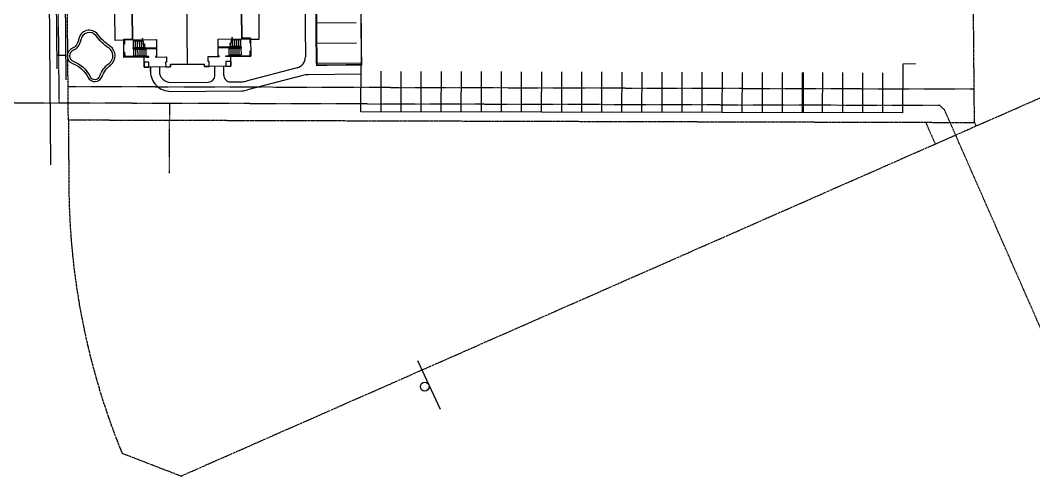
# Model space of a CAD drawing. Header units: feet. Extents: x 2327405 to 2393004, y 6977726 to 7089689.
# Drawn here: x 2342054.1 to 2342508.5, y 7038578.3 to 7038785.2 of the extents above; entities that cross this region are included whole.
import ezdxf

# ---------------------------------------------------------------- set-up
doc = ezdxf.new("R2010")
doc.units = ezdxf.units.FT
doc.header["$MEASUREMENT"] = 0
for name, pattern in [('HIDN50', [0.1875, 0.125, -0.0625]), ('PHANTOM2', [1.25, 0.625, -0.125, 0.125, -0.125, 0.125, -0.125]), ('PHNTM50', [1.5, 1, -0.1, 0.1, -0.1, 0.1, -0.1])]:
    doc.linetypes.add(name, pattern=pattern)
doc.layers.get('0').update_dxf_attribs({"linetype": 'CONTINUOUS'})
for name, color, linetype in [('s-adjoiner', 252, 'PHANTOM2'), ('s-apts', 252, 'CONTINUOUS'), ('s-curb', 55, 'CONTINUOUS'), ('s-EASE', 251, 'HIDN50'), ('s-row', 252, 'PHNTM50'), ('s-util', 252, 'CONTINUOUS'), ('s-w', 251, 'HIDN50')]:
    doc.layers.add(name, color=color, linetype=linetype)

# ---------------------------------------------------------------- blocks, each defined once
blk = doc.blocks.new('SIGN1')
blk.add_line((-0.1202, -0.0002), (0.1198, -0.0002))
blk.add_circle((-0.0002, -0.0202), 0.02)
blk = doc.blocks.new('2005042-10b')
at = {"layer": 's-adjoiner'}
for p, q in [((2342481.95386, 7038739.34828), (2342470.42616, 7040057.15786)), ((2342075.68003, 7038740.50023), (2342481.95386, 7038739.34828))]:
    blk.add_line(p, q, dxfattribs=at)
at = {"layer": 's-apts'}
for p, q in [((2342071.14367, 7039144.78891), (2342074.5225, 7038758.50591)), ((2342067.18461, 7039140.09107), (2342070.47907, 7038763.45347)), ((2342186.92681, 7038765.78926), (2342186.12792, 7038855.78571)), ((2342129.04826, 7038765.35485), (2342128.35369, 7038844.76848)), ((2342181.29805, 7038842.89793), (2342181.94176, 7038768.76235)), ((2342161.28342, 7038776.72054), (2342161.1741, 7038789.22006)), ((2342096.61923, 7038776.15497), (2342096.5099, 7038788.65449)), ((2342204.76983, 7038783.94487), (2342186.77051, 7038783.78858)), ((2342100.53574, 7038776.18923), (2342096.61923, 7038776.15497)), ((2342100.53177, 7038776.64366), (2342104.44829, 7038776.67792)), ((2342100.53574, 7038776.18923), (2342100.53177, 7038776.64366)), ((2342100.53574, 7038776.18923), (2342100.55069, 7038774.48096)), ((2342104.4508, 7038776.39014), (2342100.86761, 7038776.3588)), ((2342100.86761, 7038776.3588), (2342100.88401, 7038774.48388)), ((2342104.78668, 7038776.1014), (2342109.09241, 7038776.13906)), ((2342104.78813, 7038775.93474), (2342109.13858, 7038775.97279)), ((2342104.89697, 7038773.01892), (2342104.87146, 7038775.93547)), ((2342105.8136, 7038773.02693), (2342105.78809, 7038775.94349)), ((2342106.73024, 7038773.03495), (2342106.70473, 7038775.95151)), ((2342107.64687, 7038773.04297), (2342107.62136, 7038775.95952)), ((2342108.5635, 7038773.05098), (2342108.53799, 7038775.96754)), ((2342153.11962, 7038776.35746), (2342148.76917, 7038776.31941)), ((2342153.11816, 7038776.52412), (2342148.81243, 7038776.48646)), ((2342149.39527, 7038773.40811), (2342149.36976, 7038776.32466)), ((2342150.3119, 7038773.41613), (2342150.28639, 7038776.33268)), ((2342151.22853, 7038773.42414), (2342151.20302, 7038776.3407)), ((2342152.14516, 7038773.43216), (2342152.11966, 7038776.34872)), ((2342153.0618, 7038773.44018), (2342153.03629, 7038776.35673)), ((2342157.36293, 7038777.14072), (2342153.44641, 7038777.10647)), ((2342153.44893, 7038776.81869), (2342157.03213, 7038776.85003)), ((2342157.03213, 7038776.85003), (2342157.04852, 7038774.9751)), ((2342157.3669, 7038776.68629), (2342157.36293, 7038777.14072)), ((2342157.3669, 7038776.68629), (2342161.28342, 7038776.72054)), ((2342157.3669, 7038776.68629), (2342157.38185, 7038774.97802)), ((2342100.88401, 7038774.48388), (2342100.55069, 7038774.48096)), ((2342100.58275, 7038770.81443), (2342100.91607, 7038770.81735)), ((2342100.58275, 7038770.81443), (2342100.6028, 7038768.52285)), ((2342100.91607, 7038770.81735), (2342100.9332, 7038768.85909)), ((2342104.73286, 7038772.7258), (2342111.00498, 7038772.78066)), ((2342104.73578, 7038772.39248), (2342104.73286, 7038772.7258)), ((2342104.73578, 7038772.39248), (2342111.09732, 7038772.44812)), ((2342104.89697, 7038773.01892), (2342109.94658, 7038773.06308)), ((2342104.89843, 7038772.85226), (2342109.99275, 7038772.89681)), ((2342104.90353, 7038772.26894), (2342110.40332, 7038772.31705)), ((2342104.90353, 7038772.26894), (2342104.9305, 7038769.18573)), ((2342104.90499, 7038772.10228), (2342110.40478, 7038772.15039)), ((2342105.82162, 7038772.1103), (2342105.84713, 7038769.19375)), ((2342106.73825, 7038772.11832), (2342106.76376, 7038769.20176)), ((2342107.65488, 7038772.12634), (2342107.68039, 7038769.20978)), ((2342108.57152, 7038772.13435), (2342108.59702, 7038769.2178)), ((2342109.48013, 7038773.059), (2342109.46621, 7038774.65079)), ((2342109.48815, 7038772.14237), (2342109.51366, 7038769.22581)), ((2342110.40332, 7038772.31705), (2342110.43029, 7038769.23383)), ((2342110.5876, 7038772.86035), (2342115.1484, 7038772.90024)), ((2342110.67994, 7038772.52781), (2342115.15132, 7038772.56692)), ((2342147.37481, 7038773.1821), (2342142.81401, 7038773.14221)), ((2342147.2883, 7038772.84799), (2342142.81693, 7038772.80889)), ((2342153.23392, 7038772.81666), (2342146.87238, 7038772.76102)), ((2342153.23101, 7038773.14998), (2342146.95889, 7038773.09512)), ((2342153.06836, 7038772.69021), (2342147.56857, 7038772.6421)), ((2342147.56857, 7038772.6421), (2342147.59553, 7038769.55889)), ((2342153.06981, 7038772.52355), (2342147.57002, 7038772.47544)), ((2342153.06325, 7038773.27352), (2342147.96894, 7038773.22896)), ((2342153.0618, 7038773.44018), (2342148.01219, 7038773.39601)), ((2342148.47864, 7038773.40009), (2342148.46472, 7038774.99188)), ((2342148.48666, 7038772.48346), (2342148.51216, 7038769.5669)), ((2342149.40329, 7038772.49148), (2342149.4288, 7038769.57492)), ((2342150.31992, 7038772.49949), (2342150.34543, 7038769.58294)), ((2342151.23655, 7038772.50751), (2342151.26206, 7038769.59096)), ((2342152.15318, 7038772.51553), (2342152.17869, 7038769.59897)), ((2342153.06836, 7038772.69021), (2342153.09532, 7038769.60699)), ((2342153.23392, 7038772.81666), (2342153.23101, 7038773.14998)), ((2342157.04852, 7038774.9751), (2342157.38185, 7038774.97802)), ((2342157.41391, 7038771.31149), (2342157.08059, 7038771.30858)), ((2342157.08059, 7038771.30858), (2342157.09772, 7038769.35032)), ((2342157.41391, 7038771.31149), (2342157.43396, 7038769.01991)), ((2342204.84798, 7038774.94521), (2342186.84866, 7038774.78892)), ((2342110.8524, 7038768.6125), (2342100.6028, 7038768.52285)), ((2342111.18281, 7038768.94874), (2342100.9332, 7038768.85909)), ((2342104.84717, 7038769.185), (2342110.43029, 7038769.23383)), ((2342104.84863, 7038769.01834), (2342110.43175, 7038769.06717)), ((2342110.8524, 7038768.6125), (2342111.76904, 7038768.62052)), ((2342111.76612, 7038768.95384), (2342111.18281, 7038768.94874)), ((2342111.76904, 7038768.62052), (2342111.76612, 7038768.95384)), ((2342115.18266, 7038768.98372), (2342114.76601, 7038768.98008)), ((2342114.76601, 7038768.98008), (2342114.76892, 7038768.64675)), ((2342115.18557, 7038768.6504), (2342114.76892, 7038768.64675)), ((2342142.84827, 7038769.22569), (2342143.26492, 7038769.22933)), ((2342142.85118, 7038768.89237), (2342143.26783, 7038768.89601)), ((2342143.26492, 7038769.22933), (2342143.26783, 7038768.89601)), ((2342146.2648, 7038769.25557), (2342146.84811, 7038769.26067)), ((2342146.26772, 7038768.92225), (2342146.2648, 7038769.25557)), ((2342147.18435, 7038768.93027), (2342146.26772, 7038768.92225)), ((2342146.84811, 7038769.26067), (2342157.09772, 7038769.35032)), ((2342147.18435, 7038768.93027), (2342157.43396, 7038769.01991)), ((2342153.17865, 7038769.60772), (2342147.59553, 7038769.55889)), ((2342153.18011, 7038769.44106), (2342147.59699, 7038769.39223)), ((2342112.49422, 7038762.22277), (2342112.47954, 7038764.22733)), ((2342112.47954, 7038764.22733), (2342112.49422, 7038762.22277)), ((2342116.47943, 7038764.25661), (2342116.49411, 7038762.25206)), ((2342141.37611, 7038760.43465), (2342141.37826, 7038764.49975)), ((2342145.37616, 7038760.52529), (2342145.37826, 7038764.49764)), ((2342178.21411, 7038763.88348), (2342155.44299, 7038757.89262)), ((2342206.92605, 7038765.96292), (2342186.92681, 7038765.78926)), ((2342206.86397, 7038744.07363), (2342206.92605, 7038765.96292)), ((2342215.86457, 7038744.26959), (2342215.91561, 7038762.26952)), ((2342224.86453, 7038744.24406), (2342224.91558, 7038762.24399)), ((2342233.86449, 7038744.21854), (2342233.91554, 7038762.21847)), ((2342242.86446, 7038744.19302), (2342242.91551, 7038762.19294)), ((2342251.86442, 7038744.16749), (2342251.91547, 7038762.16742)), ((2342260.86439, 7038744.14197), (2342260.91543, 7038762.1419)), ((2342269.86435, 7038744.11644), (2342269.9154, 7038762.11637)), ((2342278.86431, 7038744.09092), (2342278.91536, 7038762.09085)), ((2342287.86428, 7038744.0654), (2342287.91532, 7038762.06532)), ((2342296.86424, 7038744.03987), (2342296.91529, 7038762.0398)), ((2342305.8642, 7038744.01435), (2342305.91525, 7038762.01428)), ((2342314.86417, 7038743.98882), (2342314.91522, 7038761.98875)), ((2342323.86413, 7038743.9633), (2342323.91518, 7038761.96323)), ((2342332.8641, 7038743.93778), (2342332.91514, 7038761.9377)), ((2342341.86406, 7038743.91225), (2342341.91511, 7038761.91218)), ((2342350.86402, 7038743.88673), (2342350.91507, 7038761.88666)), ((2342359.86399, 7038743.86121), (2342359.91503, 7038761.86113)), ((2342368.86395, 7038743.83568), (2342368.915, 7038761.83561)), ((2342377.86391, 7038743.81016), (2342377.91496, 7038761.81009)), ((2342386.86388, 7038743.78463), (2342386.91493, 7038761.78456)), ((2342395.86384, 7038743.75911), (2342395.91489, 7038761.75904)), ((2342404.86381, 7038743.73359), (2342404.91485, 7038761.73351)), ((2342405.28047, 7038743.7324), (2342405.33152, 7038761.73233)), ((2342413.86377, 7038743.70806), (2342413.91482, 7038761.70799)), ((2342422.86373, 7038743.68254), (2342422.91478, 7038761.68247)), ((2342449.86363, 7038743.60597), (2342449.93071, 7038765.56776)), ((2342449.93071, 7038765.56776), (2342455.58035, 7038765.78441)), ((2342121.53771, 7038757.28885), (2342138.40235, 7038757.43635)), ((2342148.40239, 7038757.52382), (2342152.98612, 7038757.56391)), ((2342180.80315, 7038760.42852), (2342155.97755, 7038753.89714)), ((2342206.91187, 7038760.96261), (2342183.26064, 7038760.75723)), ((2342431.8637, 7038743.65701), (2342431.91475, 7038761.65694)), ((2342440.86366, 7038743.63149), (2342440.91471, 7038761.63142)), ((2342449.86376, 7038743.65363), (2342206.86397, 7038744.07363))]:
    blk.add_line(p, q, dxfattribs=at)
for points in [[(2342153.34106, 7038789.15155), (2342153.44641, 7038777.10647), (2342157.36293, 7038777.14072), (2342157.43396, 7038769.01991), (2342148.4343, 7038768.9412), (2342148.47293, 7038764.5247), (2342136.64005, 7038764.42121), (2342136.6313, 7038765.42117), (2342121.46522, 7038765.28852), (2342121.47396, 7038764.28856), (2342109.64108, 7038764.18507), (2342109.60245, 7038768.60157), (2342100.6028, 7038768.52285), (2342100.53177, 7038776.64366), (2342104.44829, 7038776.67792), (2342104.34294, 7038788.723)], [(2342104.34294, 7038788.723), (2342104.4508, 7038776.39014), (2342115.11706, 7038776.48343), (2342115.18557, 7038768.6504), (2342119.6854, 7038768.68976), (2342119.70508, 7038766.43984), (2342119.28843, 7038766.4362), (2342119.30738, 7038764.26961), (2342121.47396, 7038764.28856), (2342121.46522, 7038765.28852), (2342136.6313, 7038765.42117), (2342136.64005, 7038764.42121), (2342138.80663, 7038764.44016), (2342138.78768, 7038766.60674), (2342138.37103, 7038766.6031), (2342138.35135, 7038768.85301), (2342142.85118, 7038768.89237), (2342142.78267, 7038776.7254), (2342153.44893, 7038776.81869), (2342153.34106, 7038789.15155)], [(2342108.76785, 7038777.22711), (2342109.37489, 7038775.04108), (2342108.96002, 7038774.66641), (2342110.05734, 7038774.45221), (2342109.64246, 7038774.07754), (2342110.2495, 7038771.89151)], [(2342149.1179, 7038777.58002), (2342148.54919, 7038775.38371), (2342148.97056, 7038775.01635), (2342147.87715, 7038774.78299), (2342148.29852, 7038774.41563), (2342147.72981, 7038772.21932)], [(2342070.42659, 7038769.45324), (2342074.42644, 7038769.48822)], [(2342119.30738, 7038764.26961), (2342109.64108, 7038764.18507), (2342109.60245, 7038768.60157)], [(2342148.4343, 7038768.9412), (2342148.47293, 7038764.5247), (2342138.80663, 7038764.44016)], [(2342121.57269, 7038753.28901), (2342153.52069, 7038753.56843)]]:
    blk.add_lwpolyline(points, dxfattribs=at)
at = {"layer": 's-apts', "const_width": 0.66667}
blk.add_lwpolyline([(2342186.5207, 7038839.12666), (2342187.10977, 7038765.019), (2342207.11087, 7038765.2088), (2342206.3732, 7038839.34184)], close=True, dxfattribs=at)
at = {"layer": 's-apts'}
for points in [[(2342080.42603, 7038777.14144), (2342080.40846, 7038777.02105, -0.15206786), (2342078.64877, 7038773.34733, -0.119362183), (2342077.54189, 7038772.61473, 0.699583304), (2342077.52259, 7038765.80917, -0.192039274), (2342084.5019, 7038759.53558, 0.660551153), (2342090.76345, 7038759.8857, -0.144952722), (2342094.55279, 7038765.02514, 0.515963099), (2342094.30084, 7038773.57885, -0.086683428), (2342088.88352, 7038778.7444, 0.684338354), (2342080.28966, 7038776.40546)], [(2342081.41555, 7038776.99707), (2342081.39799, 7038776.87667, -0.15206786), (2342079.38146, 7038772.66677, -0.119362183), (2342077.88203, 7038771.67435, 0.699583304), (2342077.86806, 7038766.7476, -0.192039274), (2342085.39833, 7038759.97876, 0.660551153), (2342089.8232, 7038760.22618, -0.144952722), (2342093.94954, 7038765.82269, 0.515963099), (2342093.74558, 7038772.74718, -0.086683428), (2342088.07919, 7038778.15022, 0.684338354), (2342081.28418, 7038776.30086, 0.684338354)]]:
    blk.add_lwpolyline(points, format="xyb", dxfattribs=at)
for points in [[(2342111.80766, 7038764.20402), (2342111.78871, 7038766.3706), (2342109.62213, 7038766.35165), (2342109.64108, 7038764.18507)], [(2342148.47293, 7038764.5247), (2342148.45398, 7038766.69129), (2342146.2874, 7038766.67234), (2342146.30634, 7038764.50575)]]:
    blk.add_lwpolyline(points, close=True, dxfattribs=at)
for centre, radius, start, end in [((2342176.94195, 7038768.71894), 5, 284.7399423, 0.4974821), ((2342121.49398, 7038762.28866), 9, 180.4194802, 270.5011097), ((2342121.49398, 7038762.28866), 5, 180.4194802, 270.5011097), ((2342138.37611, 7038760.43624, -0.00108), 3, 270.5011097, 359.9696908), ((2342148.37616, 7038760.5237, -0.00108), 3, 179.9696908, 270.5011097), ((2342152.89866, 7038767.56353), 10, 270.5011097, 284.7399423), ((2342183.34747, 7038750.75761), 10, 90.4975097, 104.7399423), ((2342153.43323, 7038763.56805), 10, 270.5011097, 284.7399423)]:
    blk.add_arc(centre, radius, start, end, dxfattribs=at)
at = {"layer": 's-curb'}
blk.add_line((2342067.85573, 7038720.3801), (2342063.38397, 7039231.57794), dxfattribs=at)
at = {"layer": 's-EASE'}
for p, q in [((2342075.72256, 7038755.50017), (2342481.99639, 7038754.34822)), ((2342460.07528, 7038739.41031), (2342464.35761, 7038729.68013)), ((2342481.95386, 7038739.34828), (2342482.66318, 7038737.73656))]:
    blk.add_line(p, q, dxfattribs=at)
at = {"layer": 's-row'}
for p, q in [((2342075.68003, 7038740.50023), (2342071.38366, 7039231.64792)), ((2342126.23113, 7038580.86794), (2342584.85384, 7038782.71149)), ((2342075.67989, 7038740.4767), (2342075.90116, 7038710.0275)), ((2342099.76844, 7038591.07277), (2342126.23113, 7038580.86794))]:
    blk.add_line(p, q, dxfattribs=at)
blk.add_arc((2342395.89266, 7038712.35941), 320, 180.4175307, 202.2730378, dxfattribs=at)
at = {"layer": 's-w', "flags": 128}
for points in [[(2342071.58521, 7038748.01187), (2342066.94724, 7039281.52031), (2342040.90009, 7039397.42619), (2342002.19854, 7039484.69753), (2341938.54106, 7039575.05329), (2341543.9133, 7039950.64895), (2341514.0532, 7039982.0291), (2341502.64467, 7039992.88742), (2341471.47748, 7040019.59134), (2341362.814, 7040123.01421), (2341314.06454, 7040155.78787), (2341265.80752, 7040175.93708), (2341211.76805, 7040186.84557), (2340609.39371, 7040188.55355)], [(2342643.18542, 7038331.71546), (2342643.03443, 7038348.52104), (2342468.61464, 7038744.83234), (2342466.56669, 7038746.89193), (2342071.58521, 7038748.01187), (2342011.58545, 7038748.18199)], [(2342120.96678, 7038747.63829), (2342120.87888, 7038716.63842)]]:
    blk.add_lwpolyline(points, dxfattribs=at)
at = {"layer": 's-util', "xscale": 100.000200000444, "yscale": 100.000200000444, "zscale": 100.000200000444, "rotation": 294.7816825678257}
blk.add_blockref('SIGN1', (2342237.33493, 7038621.77341), dxfattribs=at)

msp = doc.modelspace()

# ---------------------------------------------------------------- block references
msp.add_blockref('2005042-10b', (0, 0))
msp.add_blockref('2005042-10b', (0, 0))

doc.saveas('drawing.dxf')
